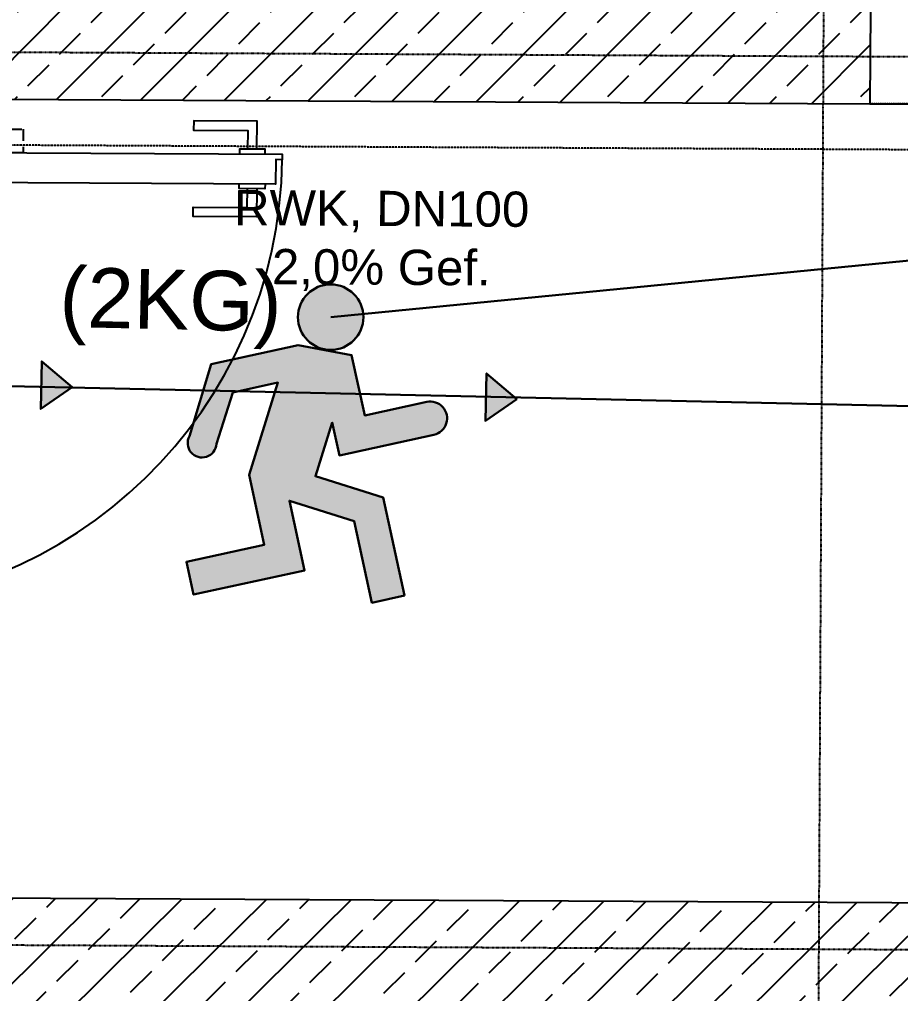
# Model space of a CAD drawing. Header units: millimetres. Extents: x -22184 to 119634, y -59962 to 51543.
# Drawn here: x -2198 to -322, y 5315 to 7388 of the extents above; entities that cross this region are included whole.
import ezdxf

# ---------------------------------------------------------------- set-up
doc = ezdxf.new("R2010")
doc.units = ezdxf.units.MM
for name, pattern in [('HIDDEN', [0.375, 0.25, -0.125]), ('HIDDEN2', [0.1875, 0.125, -0.0625]), ('STRICHPUNKT', [1, 0.5, -0.25, 0, -0.25])]:
    doc.linetypes.add(name, pattern=pattern)
for name, color, linetype in [('02-AXO-G00-Lkg-M0', 8, 'STRICHPUNKT'), ('02-FIL-G00-Lkg-STB', 8, 'Continuous'), ('02-HID-G00-LKG-M0', 8, 'HIDDEN2'), ('02-TWA-G00-LKG-M0', 4, 'Continuous'), ('05-STO---------M0', 1, 'Continuous'), ('05-SYM---------M0', 8, 'Continuous'), ('05-SYM-G00-Lkg-M0', 8, 'Continuous'), ('07-RWK-G00-LKG-M0', 150, 'HIDDEN'), ('07-RWK-G00-LKG-TXT', 150, 'Continuous')]:
    doc.layers.add(name, color=color, linetype=linetype)
doc.layers.add('05_HLP---------M0', color=6, linetype='Continuous', plot=False)
doc.styles.get("Standard").update_dxf_attribs({"font": 'arial.ttf'})

# ---------------------------------------------------------------- blocks, each defined once
blk = doc.blocks.new('TÜR-BLOCKZARGE-90')
at = {"layer": '05-STO---------M0'}
for points in [[(-0.465, 0.05), (-0.515, 0.05), (-0.515, -0.045), (-0.45, -0.045), (-0.45, -0.045), (-0.45, -0.045), (-0.45, -0.001), (-0.465, -0.001), (-0.465, 0.05)], [(0.465, 0.05), (0.515, 0.05), (0.515, -0.045), (0.45, -0.045), (0.45, -0.045), (0.45, -0.045), (0.45, -0.001), (0.465, -0.001), (0.465, 0.05)]]:
    blk.add_lwpolyline(points, dxfattribs=at)
at = {"layer": '05-SYM---------M0'}
for points in [[(-0.4276, 0.0864), (-0.4276, 0.0864), (-0.4276, 0.0864), (-0.4276, 0.0864), (-0.4796, 0.0864), (-0.4796, 0.0724), (-0.4916, 0.0724), (-0.4916, 1.0244), (-0.4796, 1.0244), (-0.4796, 1.0104), (-0.4276, 1.0104), (-0.4276, 1.0104), (-0.4276, 1.0104), (-0.4276, 0.0864)], [(-0.4916, 0.9879), (-0.5016, 0.9879), (-0.5016, 0.9329), (-0.4916, 0.9329)], [(-0.4276, 0.9879), (-0.4176, 0.9879), (-0.4176, 0.9329), (-0.4276, 0.9329)], [(-0.5016, 0.9704), (-0.5616, 0.9704), (-0.5616, 0.8354), (-0.5416, 0.8354), (-0.5416, 0.9504), (-0.5016, 0.9504)], [(-0.4176, 0.9704), (-0.3576, 0.9704), (-0.3576, 0.8354), (-0.3776, 0.8354), (-0.3776, 0.9504), (-0.4176, 0.9504)], [(-0.488, 0.0654), (-0.488, 0.0554)], [(-0.493, 0.0604), (-0.483, 0.0604)]]:
    blk.add_lwpolyline(points, dxfattribs=at)
at = {"layer": '05-SYM---------M0', "linetype": 'HIDDEN2', "ltscale": 0.2}
blk.add_lwpolyline([(-0.4916, 0.1824), (-0.5416, 0.1824), (-0.5416, 0.4724), (-0.4916, 0.4724)], close=True, dxfattribs=at)
at = {"layer": '05-SYM---------M0'}
for points in [[(-0.515, 0.05), (-0.525, 0.05), (-0.525, -0.045), (-0.515, -0.045)], [(0.515, 0.05), (0.525, 0.05), (0.525, -0.045), (0.515, -0.045)]]:
    blk.add_lwpolyline(points, close=True, dxfattribs=at)
blk.add_circle((-0.488, 0.0604), 0.01, dxfattribs=at)
blk.add_arc((-0.488, 0.0604), 0.964, 359.5008, 89.5008, dxfattribs=at)
at = {"layer": '05_HLP---------M0'}
for points in [[(0.422, 0.074), (0.422, 0.134), (0.287, 0.134), (0.287, 0.114), (0.402, 0.114), (0.402, 0.074)], [(-0.525, 0.1), (-0.525, -0.1)], [(0.525, 0.1), (0.525, -0.1)], [(-0.462, 0), (-0.462, 0), (-0.462, 0), (-0.462, 0), (-0.462, 0.052), (-0.476, 0.052), (-0.476, 0.064), (0.476, 0.064), (0.476, 0.052), (0.462, 0.052), (0.462, 0), (0.462, 0), (0.462, 0), (-0.462, 0)], [(0.4395, 0.064), (0.4395, 0.074), (0.3845, 0.074), (0.3845, 0.064)], [(0.422, -0.01), (0.422, -0.07), (0.287, -0.07), (0.287, -0.05), (0.402, -0.05), (0.402, -0.01)], [(0.4395, 0), (0.4395, -0.01), (0.3845, -0.01), (0.3845, 0)]]:
    blk.add_lwpolyline(points, dxfattribs=at)
blk = doc.blocks.new('Fluchtwegpfeil')
at = {"lineweight": 30}
h = blk.add_hatch(color=100, dxfattribs=at)
h.dxf.hatch_style = 1
h.paths.add_polyline_path([(178497.6, 33031), (178497.6, 32977.4), (178562.6, 32977.4), (178563.3, 32977.9)])
h.paths.add_polyline_path([(178562.6, 32977.4), (178497.6, 32977.4), (178497.6, 32929.8)])
at = {"color": 100, "lineweight": 30}
blk.add_lwpolyline([(178563.3, 32977.9), (178497.6, 33031), (178497.6, 32929.8), (178563.3, 32977.9)], dxfattribs=at)
blk = doc.blocks.new('9809550')
at = {"color": 18, "lineweight": 30, "true_color": 0x000000}
for points in [[(423921.73, 99168.82), (423956.82, 99168.82), (423956.82, 99202.95), (423984.52, 99214.53), (424033.69, 99214.53), (424053.79, 99178.33)], [(424040.17, 99170.92), (424025.2, 99196.66), (423999.74, 99196.78), (424026.18, 99150.32), (424026.18, 99110.9), (424070.22, 99110.9), (424070.22, 99092.32), (424007.48, 99092.32), (424007.48, 99131.68), (423974.96, 99113.11), (423974.96, 99066.99), (423956.52, 99066.99), (423956.52, 99122.44), (423990.54, 99141.87), (423975.12, 99168.79), (423975.12, 99150.21), (423921.73, 99150.28)]]:
    blk.add_lwpolyline(points, dxfattribs=at)
blk.add_circle((423963.6, 99225.86), 18.08, dxfattribs=at)
for centre, radius, start, end in [((424047.83, 99173.07), 7.96, 195.7299, 41.4005), ((423921.73, 99159.55), 9.27, 89.9849, 270.0151)]:
    blk.add_arc(centre, radius, start, end, dxfattribs=at)
blk = doc.blocks.new('750298750')
h = blk.add_hatch(color=3)
h.paths.add_polyline_path([(426943.63, 99576.9), (426968.12, 99576.79), (426982.52, 99552.02, 1.25347), (426995.63, 99559.16), (426976.28, 99593.98), (426928.98, 99593.98), (426902.34, 99582.83), (426902.34, 99550.01), (426868.58, 99550.01, 1), (426868.59, 99532.17), (426919.94, 99532.11), (426919.94, 99549.98), (426934.78, 99524.08), (426902.06, 99505.39), (426902.06, 99452.05), (426919.79, 99452.05), (426919.79, 99496.41), (426951.07, 99514.28), (426951.07, 99476.42), (427011.43, 99476.42), (427011.43, 99494.29), (426969.06, 99494.29), (426969.06, 99532.21)])
h.paths.add_polyline_path([(426891.47, 99604.88, 1), (426926.25, 99604.88, 1)])
at = {"xscale": 0.9619413167778113, "yscale": 0.9619413167778113, "zscale": 0.9619413167778113}
blk.add_blockref('9809550', (19080.76, 4155.42), dxfattribs=at)

msp = doc.modelspace()

# ---------------------------------------------------------------- hatches: boundary and pattern name
at = {"layer": '02-FIL-G00-Lkg-STB'}
h = msp.add_hatch(dxfattribs=at)
h.set_pattern_fill('ANSI33', color=256, scale=20, angle=107.046542, style=0)
h.set_pattern_definition([(45, (-38842.03, -63810.26), (-89.80256, 89.80256), []), (45, (-38752.23, -63810.26), (-89.80256, 89.80256), [63.5, -31.75])])
h.paths.add_polyline_path([(-386.2507, 7408.2028), (-2786.2194, 7420.4529), (-2787.4955, 7170.4562), (-2537.4988, 7169.1801), (-2537.2435, 7219.1795), (-387.2716, 7208.2054)])
h = msp.add_hatch(dxfattribs=at)
h.set_pattern_fill('ANSI33', color=256, scale=20, angle=107.046542, style=0)
h.set_pattern_definition([(44.70755, (-35675.08, -41544.72), (-89.34302, 90.25976), []), (44.70755, (-35585.27, -41545.18), (-89.34302, 90.25976), [63.5, -31.75])])
h.paths.add_polyline_path([(348.2958, 5504.4288), (-2545.9207, 5519.2016), (-2543.0113, 6089.1942), (-2793.008, 6090.4702), (-2804.0331, 3930.4984), (-2554.0363, 3929.2223), (-2547.1967, 5269.2049), (-647.2215, 5259.5069), (-660.4924, 2659.5408), (-410.4956, 2658.2647), (-397.2247, 5258.2308), (347.0198, 5254.432)])

# ---------------------------------------------------------------- linework, layer by layer
at = {"color": 2, "lineweight": 30}
msp.add_lwpolyline([(-387.2716, 7208.2054), (862.7122, 7201.8252)], dxfattribs=at)
at = {"color": 4, "lineweight": 30}
msp.add_lwpolyline([(233.1283, 6927.4755), (-1535.4546, 6754.0846)], dxfattribs=at)
at = {"color": 102, "lineweight": 30, "true_color": 0x21de37}
msp.add_lwpolyline([(-2540.3316, 6614.1873), (886.7809, 6538.7428), (880.8495, 5376.7089)], dxfattribs=at)
at = {"layer": '02-AXO-G00-Lkg-M0'}
for points in [[(-439.4562, 16576.1884), (-553.7902, -5823.5198)], [(8974.6164, 7260.4212), (-13125.0957, 7373.2239)], [(8964.9184, 5360.446), (-13134.7937, 5473.2487)]]:
    msp.add_lwpolyline(points, dxfattribs=at)
at = {"layer": '02-HID-G00-LKG-M0'}
msp.add_lwpolyline([(862.7122, 7201.8252), (-387.2716, 7208.2054)], dxfattribs=at)
at = {"layer": '02-TWA-G00-LKG-M0'}
for p, q in [((-2537.2435, 7219.1795), (-387.2716, 7208.2054)), ((-587.2689, 7209.2263), (-587.2689, 7209.2263))]:
    msp.add_line(p, q, dxfattribs=at)
for points in [[(-386.2507, 7408.2028), (-387.2716, 7208.2054)], [(348.2958, 5504.4288), (-2545.9207, 5519.2016)]]:
    msp.add_lwpolyline(points, dxfattribs=at)
at = {"layer": '07-RWK-G00-LKG-M0'}
msp.add_line((1159.7106, 7102.808), (-3290.4911, 7125.523), dxfattribs=at)
at = {"layer": '07-RWK-G00-LKG-TXT'}
msp.add_lwpolyline([(-1278.0447, 6765.2464, 0, 0, 0), (-1578.0407, 6766.7776, 50, 0, 0), (-1728.0388, 6767.5432, 0, 0, 0)], format="xyseb", dxfattribs=at)

# ---------------------------------------------------------------- block references
at = {"color": 102, "lineweight": 30, "true_color": 0x21de37, "xscale": -4.006823643639401, "yscale": 4.006823643639401, "zscale": 4.006823643639401, "rotation": 12.30092741117809}
msp.add_blockref('750298750', (1754769.0715, -18756.7529), dxfattribs=at)
at = {"color": 100, "lineweight": 30, "rotation": 358.7388930686582}
for p in [(-181331.9437, -22434.5829), (-180384.9989, -22460.1039)]:
    msp.add_blockref('Fluchtwegpfeil', p, dxfattribs=at)
at = {"layer": '05-SYM-G00-Lkg-M0', "xscale": 1000, "yscale": 1000, "zscale": 1000, "rotation": 269.7075499745097}
msp.add_blockref('TÜR-BLOCKZARGE-90', (-2665.33, 6614.8254), dxfattribs=at)

# ---------------------------------------------------------------- texts
at = {"color": 3, "lineweight": 30, "insert": (-2111.0958, 6860.5076), "char_height": 126.96738, "attachment_point": 1, "rotation": 358.7388931}
msp.add_mtext_dynamic_manual_height_columns('(2KG)', width=26879.974359, gutter_width=634.8369, heights=[0], dxfattribs=at)
at = {"layer": '07-RWK-G00-LKG-TXT', "insert": (-1427.2771, 6916.01), "char_height": 75, "width": 771.05, "attachment_point": 5, "rotation": 359.66515}
msp.add_mtext('{\\fArial|b0|i0|c0|p34;RWK, DN100\\P2,0% Gef.}', dxfattribs=at)

doc.saveas('drawing.dxf')
